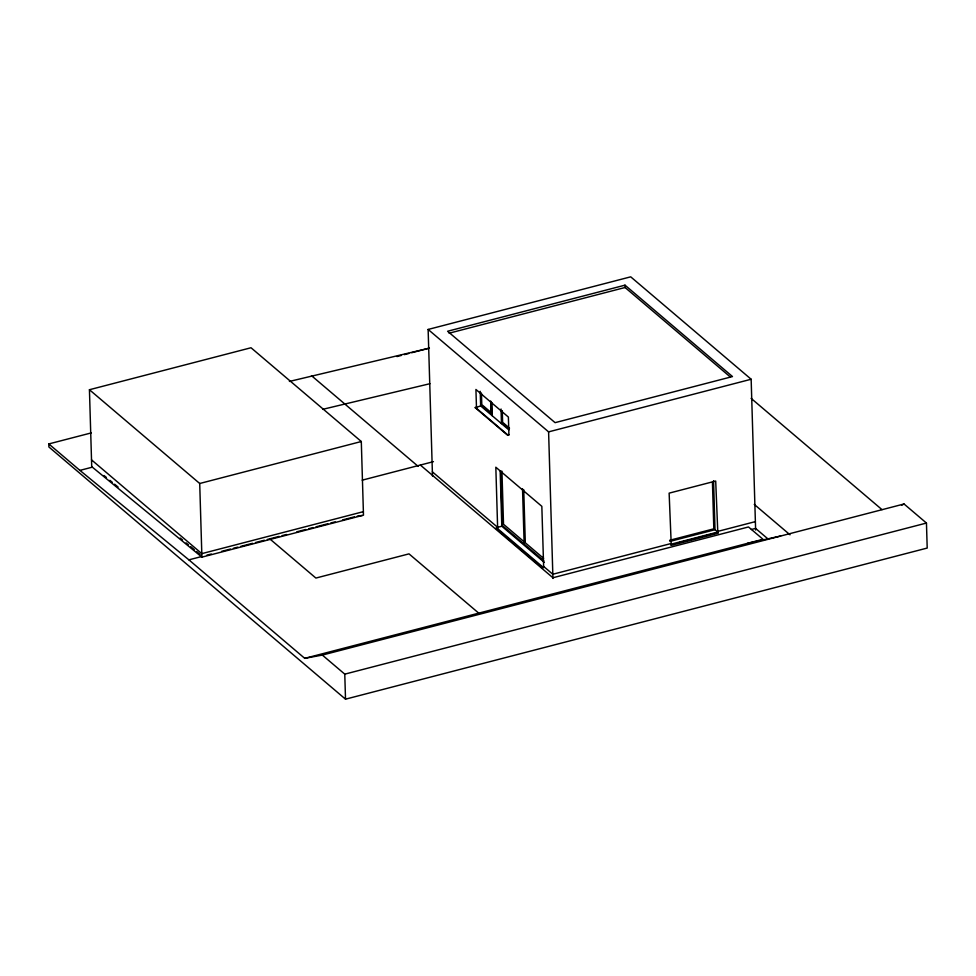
<?xml version="1.0" encoding="UTF-8"?>
<svg xmlns="http://www.w3.org/2000/svg" width="976" height="976" viewBox="0 0 976 976"><rect width="100%" height="100%" fill="white"/><g stroke="black" fill="none" stroke-linecap="round" stroke-linejoin="round"><path stroke-width="1.46" d="M901.543 505.348L904.032 503.982L926.456 523.051L927.2 548.061L345.516 699.17L48.885 446.971L48.8 443.934L91.28 432.905M89.438 389.729L251.015 347.749L361.303 441.518L363.487 515.169L201.91 557.137L91.72 466.65L89.438 389.729L199.714 483.498L201.91 557.137M432.49 476.044L428.135 329.449L630.703 276.83L751.154 379.249L755.631 530.041M625.006 285.163L447.581 331.254L555.088 422.657L732.5 376.565L625.006 285.163L625.067 287.505L730.255 376.931M449.119 333.206L625.067 287.505M289.408 381.433L429.403 348.127L411.713 352.726M396.964 356.557L401.38 355.41M404.332 354.642L408.761 353.495M48.8 443.934L79.91 470.383L92.317 467.162M322.617 409.359L429.916 383.702M475.312 407.773L476.471 407.468L475.934 389.473L508.386 417.057L508.923 435.052L507.752 435.357L475.312 407.773L480.656 405.918L508.874 429.904M199.714 483.498L361.303 441.518M475.3 407.309L507.74 434.893L508.899 434.588M362.194 480.168L433.442 461.648M428.135 329.449L548.597 431.868L751.154 379.249M363.389 511.656L201.8 553.636L91.512 459.867M79.91 470.383L188.893 559.846L201.3 556.625M206.888 555.173L211.316 554.026M221.637 551.342L230.482 549.049M233.435 548.28L237.851 547.133M240.804 546.365L252.601 543.303M255.553 542.534L264.398 540.24M267.351 539.472L279.148 536.41M282.088 535.641L286.517 534.494M296.838 531.81L305.683 529.504M308.636 528.748L313.064 527.589M316.004 526.833L327.802 523.758M330.754 523.002L335.183 521.843M342.552 519.927L354.349 516.865M357.301 516.097L362.328 515.462M432.368 471.835L497.614 527.308L495.832 467.223L541.839 506.337L543.656 567.593L542.485 567.898L496.479 528.785L496.455 527.613L501.81 526.223L544.352 562.408M496.479 528.785L497.65 528.48M496.455 527.613L542.449 566.727L543.62 566.422L552.819 574.254L670.634 543.644L671.268 545.328L717.836 533.225L717.799 532.066L715.018 529.7L713.566 480.68M669.585 540.314L713.822 528.833L712.431 482.168M669.902 541.412L715.018 529.7M717.201 531.542L755.375 521.623M671.232 544.157L717.799 532.066M679.394 542.546L688.129 540.277M691.032 539.521L695.4 538.386M698.316 537.63L702.683 536.495M705.587 535.739L714.322 533.469M751.386 529.492L755.583 528.406L767.88 538.862M188.893 559.846L304.744 658.349L763.025 539.301L748.494 526.955L552.916 577.755L420.363 465.052M304.744 658.349L322.348 655.079L904.032 503.982M322.348 655.079L344.772 674.148L926.456 523.051M747.433 543.351L780.629 536.031M104.029 475.519L106.372 477.447M109.898 480.326L112.24 482.254M114.582 484.181L118.096 487.061M180.194 538.044L182.549 539.972M186.062 542.851L188.405 544.779M190.747 546.706L194.261 549.586M196.603 551.513L200.117 554.405M751.105 398.354L881.987 509.618M754.253 504.397L790.023 534.811M717.836 533.225L715.701 481.046L669.133 493.148L671.268 545.328M509.521 428.171L502.616 422.303L502.274 410.872M508.984 428.867L502.042 422.962L501.688 410.811M524.1 541.765L503.518 524.258L501.945 471.188M543.595 558.345L525.308 542.79L523.734 489.72M543.717 560.724L502.372 525.576L500.749 470.859M311.503 375.687L418.155 466.369M478.74 613.148L409.005 553.868L315.882 578.06L270.352 539.362M548.597 431.868L552.941 578.451M542.449 566.727L542.485 567.898M522.526 488.683L524.161 544.096M501.042 409.005L501.469 423.621M500.151 470.639L501.81 526.223M491.88 402.649L492.27 415.788M491.27 401.953L491.636 414.105L481.217 405.26L480.863 393.096M490.66 401.002L490.989 412.421L481.79 404.601L481.449 393.169M480.216 391.303L480.656 405.918M344.772 674.148L345.516 699.17"/></g></svg>
